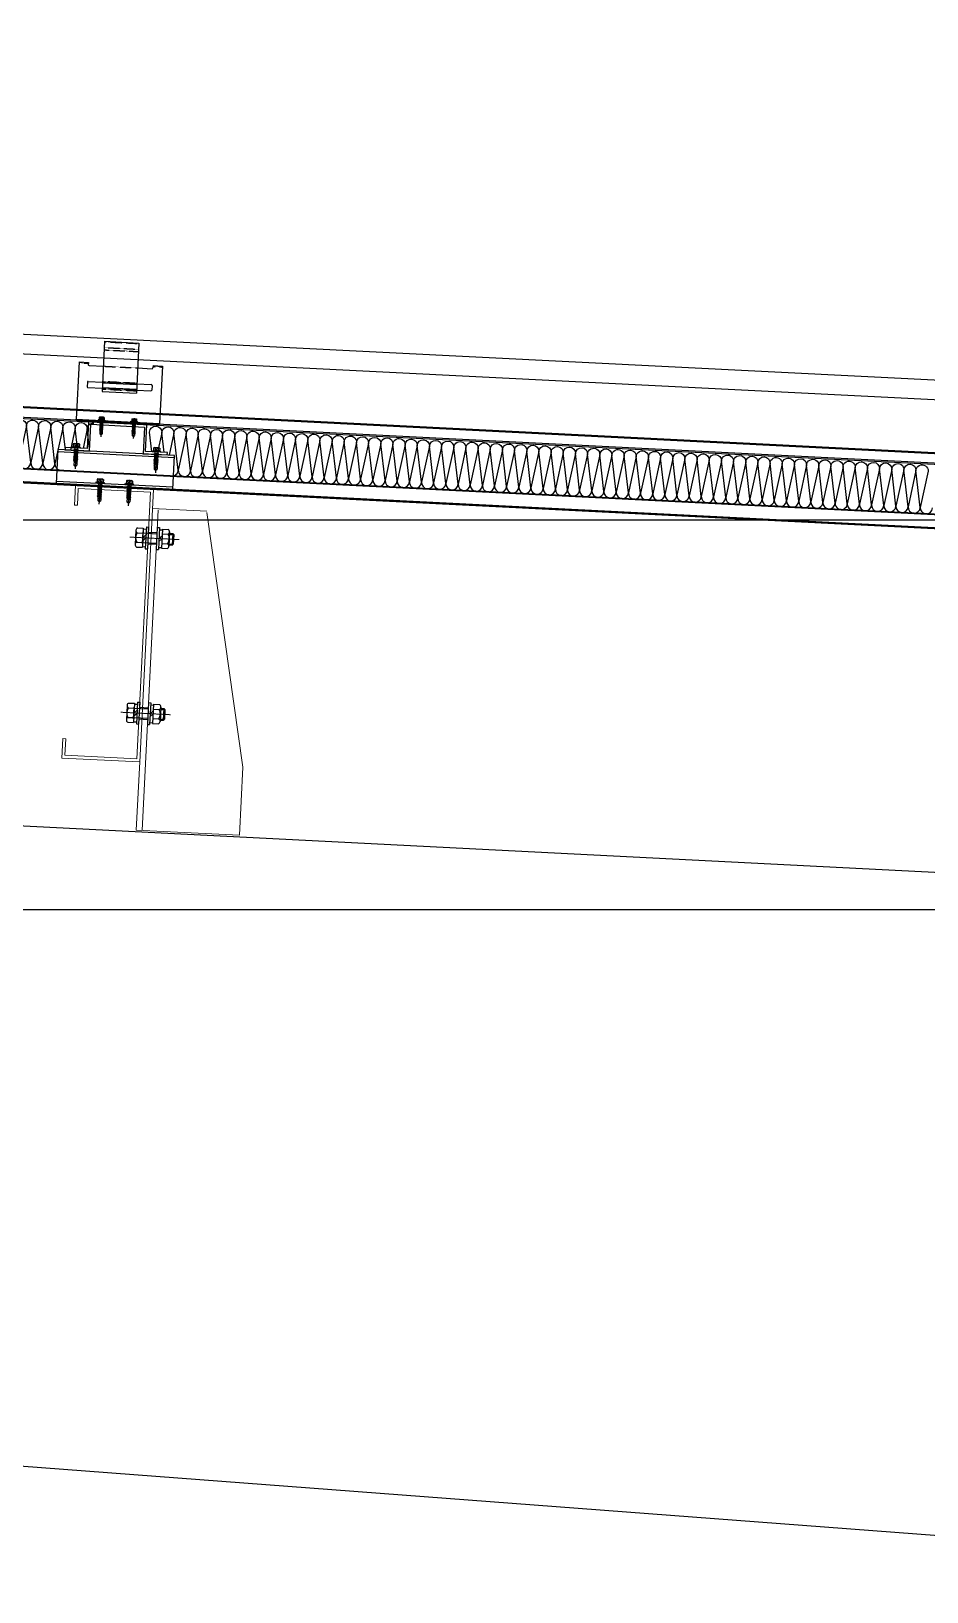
# Model space of a CAD drawing. Extents: x -599358 to 2865263, y -1062760 to 486533.
# Drawn here: x 1010052 to 1010971, y -666643 to -665041 of the extents above; entities that cross this region are included whole.
import ezdxf

# ---------------------------------------------------------------- set-up
doc = ezdxf.new("R2010")
doc.units = 0
for name, pattern in [('__DASH', [0.35, 0.25, -0.1]), ('CENTER', [2, 1.25, -0.25, 0.25, -0.25]), ('CENTER2', [28.575, 19.05, -3.175, 3.175, -3.175]), ('CONTINUOUS0', [0]), ('CONTINUOUS1', [0]), ('DASH', [0.35, 0.25, -0.1]), ('DOTE', [2.42, 2, -0.2, 0.02, -0.2])]:
    doc.linetypes.add(name, pattern=pattern)
for name, color, linetype in [('003_THICK', 7, 'CONTINUOUS1'), ('004_THIN', 6, 'CONTINUOUS0'), ('A-AXIS-DOTE', 14, 'DOTE'), ('A-HATCH-2', 251, 'Continuous'), ('A-LIN-V', 9, 'Continuous'), ('BWM', 8, 'Continuous'), ('PJ', 151, 'Continuous'), ('SEAMLOK75 - SHEET', 6, 'Continuous'), ('ZX', 1, 'CENTER2')]:
    doc.layers.add(name, color=color, linetype=linetype)
for name, color, linetype, lineweight in [('C18', 4, 'CENTER', 13), ('S-dim', 81, 'Continuous', 0), ('粗', 7, 'Continuous', 50), ('紧固件', 4, 'Continuous', 13)]:
    doc.layers.add(name, color=color, linetype=linetype, lineweight=lineweight)

# ---------------------------------------------------------------- blocks, each defined once
blk = doc.blocks.new('55555')
at = {"layer": 'A-LIN-V', "color": 4}
for p, q in [((16150, 700), (8250, 1100)), ((16150, 0), (8250, 600))]:
    blk.add_line(p, q, dxfattribs=at)
blk = doc.blocks.new('34t65')
at = {"color": 2, "ltscale": 50}
for p, q in [((1430037, 238183.4), (1430157, 238183.4)), ((1430037, 238148.4), (1430037, 238183.4)), ((1430157, 238183.4), (1430157, 238148.4)), ((1430037, 238180.9), (1430157, 238180.9)), ((1430157, 238150.9), (1430037, 238150.9)), ((1430157, 238148.4), (1430037, 238148.4))]:
    blk.add_line(p, q, dxfattribs=at)
blk = doc.blocks.new('*U1726')
at = {"layer": 'PJ'}
for p, q in [((-4.4, 0.5), (-4.4, 0)), ((4.4, 0), (-4.4, 0)), ((-4.1, 0.8), (-3.1, 1)), ((4.1, 0.8), (-4.1, 0.8)), ((-3.1, 3.9), (-3.1, 1)), ((3.1, 1), (-3.1, 1)), ((2.3, 4.2), (-2.3, 4.2)), ((-2, 0.8), (-1.5, 1)), ((-1.5, 3.9), (-1.5, 1)), ((-1.5, 0), (-1.5, -1.6)), ((1.5, 3.9), (1.5, 1)), ((2.2, 0.8), (1.5, 1)), ((1.5, 0), (1.5, -1.1)), ((3.1, 3.9), (3.1, 1)), ((4.1, 0.8), (3.1, 1)), ((4.4, 0.5), (4.4, 0)), ((-2.1, -1.9), (2.1, -1.4)), ((-2.1, -1.9), (-1.5, -1.6)), ((-2.1, -1.9), (-1.5, -2.2)), ((-2.1, -3.3), (2.1, -2.8)), ((-2.1, -3.3), (-1.5, -3)), ((-2.1, -3.3), (-1.5, -3.6)), ((-2.1, -4.7), (2.1, -4.2)), ((-2.1, -4.7), (-1.5, -4.4)), ((-2.1, -4.7), (-1.5, -5)), ((-2.1, -6.1), (2.1, -5.6)), ((-2.1, -6.1), (-1.5, -5.8)), ((-2.1, -6.1), (-1.5, -6.4)), ((-2.1, -7.5), (2.1, -7)), ((-2.1, -7.5), (-1.5, -7.2)), ((-2.1, -7.5), (-1.5, -7.8)), ((-2.1, -8.9), (2.1, -8.4)), ((-2.1, -8.9), (-1.5, -8.6)), ((-2.1, -8.9), (-1.5, -9.2)), ((-2.1, -10.3), (2.1, -9.8)), ((-2.1, -10.3), (-1.5, -10)), ((-2.1, -10.3), (-1.5, -10.6)), ((-2.1, -11.7), (2.1, -11.2)), ((-2.1, -11.7), (-1.5, -11.4)), ((-2.1, -11.7), (-1.5, -12)), ((-2.1, -13.1), (-1.5, -12.8)), ((-2.1, -13.1), (-1.1, -13)), ((-2.1, -13.1), (-1.5, -13.4)), ((-1.5, -1.6), (1.5, -1.1)), ((-1.5, -2.2), (1.5, -1.7)), ((-1.5, -2.2), (-1.5, -3)), ((-1.5, -3), (1.5, -2.5)), ((-1.5, -3.6), (1.5, -3.1)), ((-1.5, -3.6), (-1.5, -4.4)), ((-1.5, -4.4), (1.5, -3.9)), ((-1.5, -5), (1.5, -4.5)), ((-1.5, -5), (-1.5, -5.8)), ((-1.5, -5.8), (1.5, -5.3)), ((-1.5, -6.4), (1.5, -5.9)), ((-1.5, -6.4), (-1.5, -7.2)), ((-1.5, -7.2), (1.5, -6.7)), ((-1.5, -7.8), (1.5, -7.3)), ((-1.5, -7.8), (-1.5, -8.6)), ((-1.5, -8.6), (1.5, -8.1)), ((-1.5, -9.2), (1.5, -8.7)), ((-1.5, -9.2), (-1.5, -10)), ((-1.5, -10), (1.5, -9.5)), ((-1.5, -10.6), (1.5, -10.1)), ((-1.5, -10.6), (-1.5, -11.4)), ((-1.5, -11.4), (1.5, -10.9)), ((-1.5, -12), (1.5, -11.5)), ((-1.5, -12), (-1.5, -12.8)), ((-1.5, -12.8), (-1, -12.7)), ((-1.5, -13.4), (-1.5, -17.2)), ((-1.5, -13.4), (-1.3, -13.4)), ((0.6, -12.4), (1.5, -12.3)), ((0.7, -12.8), (2.1, -12.6)), ((0.7, -13), (1.5, -12.9)), ((0.7, -13.8), (1.5, -13.7)), ((0.7, -14.2), (2.1, -14)), ((0.7, -14.4), (1.5, -14.3)), ((1.5, -0.3), (1.5, -1.1)), ((2.1, -1.4), (1.5, -1.1)), ((2.1, -1.4), (1.5, -1.7)), ((1.5, -1.7), (1.5, -2.5)), ((2.1, -2.8), (1.5, -2.5)), ((2.1, -2.8), (1.5, -3.1)), ((1.5, -3.1), (1.5, -3.9)), ((2.1, -4.2), (1.5, -3.9)), ((2.1, -4.2), (1.5, -4.5)), ((1.5, -4.5), (1.5, -5.3)), ((2.1, -5.6), (1.5, -5.3)), ((2.1, -5.6), (1.5, -5.9)), ((1.5, -5.9), (1.5, -6.7)), ((2.1, -7), (1.5, -6.7)), ((2.1, -7), (1.5, -7.3)), ((1.5, -7.3), (1.5, -8.1)), ((2.1, -8.4), (1.5, -8.1)), ((2.1, -8.4), (1.5, -8.7)), ((1.5, -8.7), (1.5, -9.5)), ((2.1, -9.8), (1.5, -9.5)), ((2.1, -9.8), (1.5, -10.1)), ((1.5, -10.1), (1.5, -10.9)), ((2.1, -11.2), (1.5, -10.9)), ((2.1, -11.2), (1.5, -11.5)), ((1.5, -11.5), (1.5, -12.3)), ((2.1, -12.6), (1.5, -12.3)), ((2.1, -12.6), (1.5, -12.9)), ((1.5, -12.9), (1.5, -13.7)), ((2.1, -14), (1.5, -13.7)), ((2.1, -14), (1.5, -14.3)), ((1.5, -14.3), (1.5, -17.2)), ((0, -18.6), (-1.5, -17.2)), ((0, -18.6), (1.5, -17.2))]:
    blk.add_line(p, q, dxfattribs=at)
blk.add_lwpolyline([(0, -18.6), (0.7, -14.4), (0.7, -12.7, 0.417657), (0.4, -12.4, 0.097062), (-1, -12.7), (-1.5, -13.8)], format="xyb", dxfattribs=at)
for centre, radius, start, end in [((-4.1, 0.5), 0.3, 90, 180), ((-2.3, 3.3), 0.951, 35.4009, 144.5991), ((0, 1), 3.2, 61.0594, 118.9406), ((2.3, 3.3), 0.951, 35.4009, 144.5991), ((4.1, 0.5), 0.3, 0, 90)]:
    blk.add_arc(centre, radius, start, end, dxfattribs=at)
at = {"layer": 'ZX', "ltscale": 0.2}
blk.add_line((0, 4.9), (0, -21), dxfattribs=at)
blk = doc.blocks.new('A$C2F3B4A73')
at = {"layer": '粗', "lineweight": -2}
for p, q in [((25.2, 101.1), (60.4, 101.1)), ((25.2, 101.1), (25.2, 49.6)), ((60.4, 101.1), (60.4, 49.6)), ((0, 78.7), (9.6, 78.7)), ((0, 78.7), (0, 19.8)), ((9.6, 78.7), (9.6, 76.3)), ((10.4, 75.5), (25.2, 75.5)), ((60.4, 75.5), (75.2, 75.5)), ((76, 78.7), (85.6, 78.7)), ((76, 78.7), (76, 76.3)), ((85.6, 78.7), (85.6, 19.8)), ((9.6, 58.4), (9.6, 53.6)), ((10.4, 59.2), (25.2, 59.2)), ((10.4, 52.8), (25.2, 52.8)), ((25.2, 58.4), (60.4, 58.4)), ((25.2, 53.6), (60.4, 53.6)), ((25.2, 49.6), (60.4, 49.6)), ((60.4, 59.2), (75.2, 59.2)), ((60.4, 52.8), (75.2, 52.8)), ((76, 58.4), (76, 53.6)), ((0, 19.8), (85.6, 19.8)), ((0, 18.8), (0, 19.8)), ((0, 18.8), (85.6, 18.8)), ((14.4, 19.8), (14.4, 18.8)), ((71.2, 19.8), (71.2, 18.8)), ((85.6, 19.8), (85.6, 18.8))]:
    blk.add_line(p, q, dxfattribs=at)
at = {"layer": '粗', "linetype": 'DASH', "lineweight": -2}
for p, q in [((25.2, 100.6), (60.4, 100.6)), ((25.2, 94.7), (60.4, 94.7)), ((25.2, 92.3), (60.4, 92.3)), ((0, 77.7), (9.6, 77.7)), ((25.2, 75.5), (60.4, 75.5)), ((76, 77.7), (85.6, 77.7)), ((25.2, 60), (60.4, 60)), ((25.2, 59.2), (60.4, 59.2)), ((25.2, 52.8), (60.4, 52.8)), ((25.2, 52), (60.4, 52)), ((16, 19.8), (16, 18.8)), ((21.6, 19.8), (21.6, 18.8)), ((29.6, 19.8), (29.6, 18.8)), ((35.2, 19.8), (35.2, 18.8)), ((50.4, 19.8), (50.4, 18.8)), ((56, 19.8), (56, 18.8)), ((64, 19.8), (64, 18.8)), ((69.6, 19.8), (69.6, 18.8))]:
    blk.add_line(p, q, dxfattribs=at)
at = {"layer": '粗', "lineweight": -2}
for centre, start, end in [((10.4, 76.3), 180, 270), ((75.2, 76.3), 270, 0), ((10.4, 58.4), 90, 180), ((10.4, 53.6), 180, 270), ((75.2, 58.4), 0, 90), ((75.2, 53.6), 270, 0)]:
    blk.add_arc(centre, 0.8, start, end, dxfattribs=at)
at = {"layer": '紧固件', "color": 2, "yscale": 0.8, "zscale": 0.8}
for p, xscale in [((26.1, 19.8), 0.8), ((59.5, 19.8), -0.8)]:
    blk.add_blockref('*U1726', p, dxfattribs=dict(at, xscale=xscale))
blk = doc.blocks.new('A$C51791418')
blk.add_blockref('A$C2F3B4A73', (-42.8, -15.8))
blk = doc.blocks.new('*U1756')
at = {"layer": '003_THICK', "color": 2}
for points in [[(-11, 13.1, 0.611769), (-11, 6.5, 0.611769)], [(-11, 6.5, 0.305859), (-11, -6.5, 0.305859)], [(31.2, 6.5, 0.61177), (31.2, 13.1, 0.61177)], [(31.2, -6.5, 0.305858), (31.2, 6.5, 0.305858)], [(-11, -6.5, 0.611769), (-11, -13.1, 0.611769)], [(31.2, -13.1, 0.61177), (31.2, -6.5, 0.61177)]]:
    blk.add_lwpolyline(points, format="xyb", dxfattribs=at)
for points in [[(-13, 9.8), (-13, -9.8)], [(-11, 13.1), (-3, 13.1)], [(-11, 6.5), (-3, 6.5)], [(-3.6, 8), (-3.6, -8)], [(-3, 13.1), (-3, -13.1)], [(-3, 12.1), (1.1, 12.1)], [(-3, 0), (1.1, 4.1)], [(-3, -4.1), (1.1, 0)], [(1.1, 15), (4.1, 15)], [(1.1, 15), (1.1, -15)], [(4.1, 15), (4.1, -15)], [(4.1, 8), (16.1, 8)], [(16.1, 15), (16.1, -15)], [(16.1, 15), (19.1, 15)], [(19.1, 15), (19.1, -15)], [(19.1, 12.1), (23.2, 12.1)], [(19.1, 0), (23.2, 4.1)], [(23.2, 13.1), (23.2, -13.1)], [(23.2, 13.1), (31.2, 13.1)], [(23.2, 6.5), (31.2, 6.5)], [(33.2, 9.8), (33.2, -9.8)], [(33.2, 8), (37.5, 8)], [(37.5, 8), (37.5, -8)], [(37.5, 8), (39, 6.5)], [(39, 6.5), (39, -6.5)], [(-11, -6.5), (-3, -6.5)], [(-11, -13.1), (-3, -13.1)], [(-3, -12.1), (1.1, -12.1)], [(1.1, -15), (4.1, -15)], [(4.1, -8), (16.1, -8)], [(16.1, -15), (19.1, -15)], [(19.1, -4.1), (23.2, 0)], [(19.1, -12.1), (23.2, -12.1)], [(23.2, -6.5), (31.2, -6.5)], [(23.2, -13.1), (31.2, -13.1)], [(33.2, -8), (37.5, -8)], [(37.5, -8), (39, -6.5)]]:
    blk.add_lwpolyline(points, dxfattribs=at)
at = {"layer": '004_THIN', "color": 2}
for points in [[(-3.6, 6.5), (16.1, 6.5)], [(33.2, 6.5), (39, 6.5)], [(-3.6, -6.5), (16.1, -6.5)], [(33.2, -6.5), (39, -6.5)]]:
    blk.add_lwpolyline(points, dxfattribs=at)
at = {"layer": 'C18', "color": 1, "ltscale": 0.6}
blk.add_lwpolyline([(-21, 0), (47, 0)], dxfattribs=at)
blk = doc.blocks.new('*U1755')
at = {"layer": '003_THICK', "color": 2}
for points in [[(-11, 13.1, 0.611769), (-11, 6.5, 0.611769)], [(-11, 6.5, 0.305859), (-11, -6.5, 0.305859)], [(31.2, 6.5, 0.61177), (31.2, 13.1, 0.61177)], [(31.2, -6.5, 0.305858), (31.2, 6.5, 0.305858)], [(-11, -6.5, 0.611769), (-11, -13.1, 0.611769)], [(31.2, -13.1, 0.61177), (31.2, -6.5, 0.61177)]]:
    blk.add_lwpolyline(points, format="xyb", dxfattribs=at)
for points in [[(-13, 9.8), (-13, -9.8)], [(-11, 13.1), (-3, 13.1)], [(-11, 6.5), (-3, 6.5)], [(-3.6, 8), (-3.6, -8)], [(-3, 13.1), (-3, -13.1)], [(-3, 12.1), (1.1, 12.1)], [(-3, 0), (1.1, 4.1)], [(-3, -4.1), (1.1, 0)], [(1.1, 15), (4.1, 15)], [(1.1, 15), (1.1, -15)], [(4.1, 15), (4.1, -15)], [(4.1, 8), (16.1, 8)], [(16.1, 15), (16.1, -15)], [(16.1, 15), (19.1, 15)], [(19.1, 15), (19.1, -15)], [(19.1, 12.1), (23.2, 12.1)], [(19.1, 0), (23.2, 4.1)], [(23.2, 13.1), (23.2, -13.1)], [(23.2, 13.1), (31.2, 13.1)], [(23.2, 6.5), (31.2, 6.5)], [(33.2, 9.8), (33.2, -9.8)], [(33.2, 8), (37.5, 8)], [(37.5, 8), (37.5, -8)], [(37.5, 8), (39, 6.5)], [(39, 6.5), (39, -6.5)], [(-11, -6.5), (-3, -6.5)], [(-11, -13.1), (-3, -13.1)], [(-3, -12.1), (1.1, -12.1)], [(1.1, -15), (4.1, -15)], [(4.1, -8), (16.1, -8)], [(16.1, -15), (19.1, -15)], [(19.1, -4.1), (23.2, 0)], [(19.1, -12.1), (23.2, -12.1)], [(23.2, -6.5), (31.2, -6.5)], [(23.2, -13.1), (31.2, -13.1)], [(33.2, -8), (37.5, -8)], [(37.5, -8), (39, -6.5)]]:
    blk.add_lwpolyline(points, dxfattribs=at)
at = {"layer": '004_THIN', "color": 2}
for points in [[(-3.6, 6.5), (16.1, 6.5)], [(33.2, 6.5), (39, 6.5)], [(-3.6, -6.5), (16.1, -6.5)], [(33.2, -6.5), (39, -6.5)]]:
    blk.add_lwpolyline(points, dxfattribs=at)
at = {"layer": 'C18', "color": 1, "ltscale": 0.6}
blk.add_lwpolyline([(-21, 0), (47, 0)], dxfattribs=at)
blk = doc.blocks.new('1112')
at = {"color": 2}
blk.add_lwpolyline([(1432456, 238570.9), (1432478.5, 238570.9), (1432478.5, 238598.4), (1432538.5, 238598.4), (1432538.5, 238570.9), (1432561, 238570.9), (1432561, 238568.4), (1432536, 238568.4), (1432536, 238595.9), (1432481, 238595.9), (1432481, 238568.4), (1432456, 238568.4)], close=True, dxfattribs=at)
at = {"layer": 'S-dim', "ltscale": 10}
for p, q in [((1432412.5, 238511.6), (1432362.5, 238252.3)), ((1432412.5, 238512.7), (1432468.5, 238512.7)), ((1432462.5, 238511.6), (1432462.5, 238182.3)), ((1432362.5, 238252.3), (1432362.5, 238182.3)), ((1432468.5, 238252.3), (1432468.5, 238182.3)), ((1432362.5, 238182.3), (1432468.5, 238182.3))]:
    blk.add_line(p, q, dxfattribs=at)
at = {"layer": 'S-dim', "color": 6, "ltscale": 10}
blk.add_lwpolyline([(1432548.5, 238512.3), (1432548.5, 238532.3), (1432468.5, 238532.3), (1432468.5, 238252.3), (1432548.5, 238252.3), (1432548.5, 238272.3), (1432545.5, 238272.3), (1432545.5, 238255.3), (1432471.5, 238255.3), (1432471.5, 238529.3), (1432545.5, 238529.3), (1432545.5, 238512.3)], close=True, dxfattribs=at)
blk.add_blockref('34t65', (2411.5, 385))
at = {"xscale": -0.7500000000000001, "yscale": 0.7500000000000001, "zscale": 0.7500000000000001, "rotation": 359.9999999722328}
for name, p in [('*U1756', (1432474.6, 238482.3)), ('*U1755', (1432474.6, 238302.3))]:
    blk.add_blockref(name, p, dxfattribs=at)
at = {"layer": 'SEAMLOK75 - SHEET', "xscale": -1}
blk.add_blockref('A$C51791418', (1432508.5, 238596.4), dxfattribs=at)
at = {"layer": '紧固件', "xscale": -1.023999999801318, "yscale": 1.023999999801318, "zscale": 1.023999999801318}
for p in [(1432467.3, 238570.9), (1432549.8, 238570.9, 0), (1432493.5, 238535.9), (1432523.5, 238535.9)]:
    blk.add_blockref('*U1726', p, dxfattribs=at)
blk = doc.blocks.new('wm')
at = {"color": 1, "ltscale": 50}
for p, q in [((1253656.3, 252531.4), (1245914.8, 252141.9)), ((1253656.3, 252529.9), (1245914.8, 252140.4))]:
    blk.add_line(p, q, dxfattribs=at)
at = {"color": 4, "ltscale": 50}
for p, q in [((1245914.8, 252089.2), (1253656.3, 252478.7, 0)), ((1245914.8, 252088.4), (1253656.3, 252477.9, 0)), ((1245914.8, 252075), (1253656.3, 252464.5, 0)), ((1245914.8, 252074.2), (1253656.3, 252463.7, 0))]:
    blk.add_line(p, q, dxfattribs=at)
at = {"color": 2, "ltscale": 50}
blk.add_line((1245914.8, 252075.3), (1253656.3, 252464.8, 0), dxfattribs=at)
at = {"layer": 'BWM', "elevation": 0}
for points in [[(1247474.3, 252167.7, -0.414214), (1247467.8, 252173.6), (1247472.1, 252211.4, 1), (1247459.7, 252210.7), (1247467.8, 252173.6, -1), (1247455.3, 252173), (1247459.7, 252210.7, 1), (1247447.2, 252210.1), (1247455.3, 252173, -1), (1247442.8, 252172.4), (1247447.2, 252210.1, 1), (1247434.7, 252209.5), (1247442.8, 252172.4, -1), (1247430.3, 252171.7), (1247434.7, 252209.5, 1), (1247422.2, 252208.9), (1247430.3, 252171.7, -1), (1247417.9, 252171.1), (1247422.2, 252208.9, 1), (1247409.7, 252208.2), (1247417.9, 252171.1, -0.485127), (1247410.5, 252164.7, -0.485127)], [(1247298, 252158.8, -0.414214), (1247291.4, 252164.7), (1247295.8, 252202.5, 1), (1247283.3, 252201.9), (1247291.4, 252164.7, -1), (1247278.9, 252164.1), (1247283.3, 252201.9, 1), (1247270.8, 252201.2), (1247278.9, 252164.1, -1), (1247266.5, 252163.5), (1247270.8, 252201.2, 1), (1247258.3, 252200.6), (1247266.5, 252163.5, -1), (1247254, 252162.9), (1247258.3, 252200.6, 1), (1247245.9, 252200), (1247254, 252162.9, -1), (1247241.5, 252162.2), (1247245.9, 252200, 1), (1247233.4, 252199.4), (1247241.5, 252162.2, -1), (1247229, 252161.6), (1247233.4, 252199.4, 1), (1247220.9, 252198.7), (1247229, 252161.6, -1), (1247216.5, 252161), (1247220.9, 252198.7, 1), (1247208.4, 252198.1), (1247216.5, 252161, -1), (1247204, 252160.3), (1247208.4, 252198.1, 1), (1247195.9, 252197.5), (1247204, 252160.3, -1), (1247191.6, 252159.7), (1247195.9, 252197.5, 1), (1247183.4, 252196.8), (1247191.6, 252159.7, -1), (1247179.1, 252159.1), (1247183.4, 252196.8, 1), (1247170.9, 252196.2), (1247179.1, 252159.1, -1), (1247166.6, 252158.5), (1247170.9, 252196.2, 1), (1247158.5, 252195.6), (1247166.6, 252158.5, -1), (1247154.1, 252157.8), (1247158.5, 252195.6, 1), (1247146, 252195), (1247154.1, 252157.8, -1), (1247141.6, 252157.2), (1247146, 252195, 1), (1247133.5, 252194.3), (1247141.6, 252157.2, -1), (1247129.1, 252156.6), (1247133.5, 252194.3, 1), (1247121, 252193.7), (1247129.1, 252156.6, -1), (1247116.7, 252156), (1247121, 252193.7, 1), (1247108.5, 252193.1), (1247116.7, 252156, -1), (1247104.2, 252155.3), (1247108.5, 252193.1, 1), (1247096, 252192.4), (1247104.2, 252155.3, -1), (1247091.7, 252154.7), (1247096, 252192.4, 1), (1247083.6, 252191.8), (1247091.7, 252154.7, -1), (1247079.2, 252154.1), (1247083.6, 252191.8, 1), (1247071.1, 252191.2), (1247079.2, 252154.1, -1), (1247066.7, 252153.4), (1247071.1, 252191.2, 1), (1247058.6, 252190.6), (1247066.7, 252153.4, -1), (1247054.2, 252152.8), (1247058.6, 252190.6, 1), (1247046.1, 252189.9), (1247054.2, 252152.8, -1), (1247041.7, 252152.2), (1247046.1, 252189.9, 1), (1247033.6, 252189.3), (1247041.7, 252152.2, -1), (1247029.3, 252151.6), (1247033.6, 252189.3, 1), (1247021.1, 252188.7), (1247029.3, 252151.6, -1), (1247016.8, 252150.9), (1247021.1, 252188.7, 1), (1247008.7, 252188), (1247016.8, 252150.9, -1), (1247004.3, 252150.3), (1247008.7, 252188, 1), (1246996.2, 252187.4), (1247004.3, 252150.3, -1), (1246991.8, 252149.7), (1246996.2, 252187.4, 1), (1246983.7, 252186.8), (1246991.8, 252149.7, -1), (1246979.3, 252149), (1246983.7, 252186.8, 1), (1246971.2, 252186.2), (1246979.3, 252149, -1), (1246966.8, 252148.4), (1246971.2, 252186.2, 1), (1246958.7, 252185.5), (1246966.8, 252148.4, -1), (1246954.4, 252147.8), (1246958.7, 252185.5, 1), (1246946.2, 252184.9), (1246954.4, 252147.8, -1), (1246941.9, 252147.2), (1246946.2, 252184.9, 1), (1246933.7, 252184.3), (1246941.9, 252147.2, -1), (1246929.4, 252146.5), (1246933.7, 252184.3, 1), (1246921.3, 252183.7), (1246929.4, 252146.5, -1), (1246916.9, 252145.9), (1246921.3, 252183.7, 1), (1246908.8, 252183), (1246916.9, 252145.9, -1), (1246904.4, 252145.3), (1246908.8, 252183, 1), (1246896.3, 252182.4), (1246904.4, 252145.3, -1), (1246891.9, 252144.6), (1246896.3, 252182.4, 1), (1246883.8, 252181.8), (1246891.9, 252144.6, -1), (1246879.5, 252144), (1246883.8, 252181.8, 1), (1246871.3, 252181.1), (1246879.5, 252144, -1), (1246867, 252143.4), (1246871.3, 252181.1, 1), (1246858.8, 252180.5), (1246867, 252143.4, -1), (1246854.5, 252142.8), (1246858.8, 252180.5, 1), (1246846.4, 252179.9), (1246854.5, 252142.8, -1), (1246842, 252142.1), (1246846.4, 252179.9, 1), (1246833.9, 252179.3), (1246842, 252142.1, -1), (1246829.5, 252141.5), (1246833.9, 252179.3, 1), (1246821.4, 252178.6), (1246829.5, 252141.5, -1), (1246817, 252140.9), (1246821.4, 252178.6, 1), (1246808.9, 252178), (1246817, 252140.9, -1), (1246804.5, 252140.2), (1246808.9, 252178, 1), (1246796.4, 252177.4), (1246804.5, 252140.2, -1), (1246792.1, 252139.6), (1246796.4, 252177.4, 1), (1246783.9, 252176.7), (1246792.1, 252139.6, -1), (1246779.6, 252139), (1246783.9, 252176.7, 1), (1246771.5, 252176.1), (1246779.6, 252139, -1), (1246767.1, 252138.4), (1246771.5, 252176.1, 1), (1246759, 252175.5), (1246767.1, 252138.4, -1), (1246754.6, 252137.7), (1246759, 252175.5, 1), (1246746.5, 252174.9), (1246754.6, 252137.7, -1), (1246742.1, 252137.1), (1246746.5, 252174.9, 1), (1246734, 252174.2), (1246742.1, 252137.1, -1), (1246729.6, 252136.5), (1246734, 252174.2, 1), (1246721.5, 252173.6), (1246729.6, 252136.5, -1), (1246717.2, 252135.9), (1246721.5, 252173.6, 1), (1246709, 252173), (1246717.2, 252135.9, -1), (1246704.7, 252135.2), (1246709, 252173, 1), (1246696.5, 252172.3), (1246704.7, 252135.2, -1), (1246692.2, 252134.6), (1246696.5, 252172.3, 1), (1246684.1, 252171.7), (1246692.2, 252134.6, -1), (1246679.7, 252134), (1246684.1, 252171.7, 1), (1246671.6, 252171.1), (1246679.7, 252134, -1), (1246667.2, 252133.3), (1246671.6, 252171.1, 1), (1246659.1, 252170.5), (1246667.2, 252133.3, -1), (1246654.7, 252132.7), (1246659.1, 252170.5, 1), (1246646.6, 252169.8), (1246654.7, 252132.7, -1), (1246642.3, 252132.1), (1246646.6, 252169.8, 1), (1246634.1, 252169.2), (1246642.3, 252132.1, -1), (1246629.8, 252131.5), (1246634.1, 252169.2, 1), (1246621.6, 252168.6), (1246629.8, 252131.5, -1), (1246617.3, 252130.8), (1246621.6, 252168.6, 1), (1246609.2, 252167.9), (1246617.3, 252130.8, -1), (1246604.8, 252130.2), (1246609.2, 252167.9, 1), (1246596.7, 252167.3), (1246604.8, 252130.2, -1), (1246592.3, 252129.6), (1246596.7, 252167.3, 1), (1246584.2, 252166.7), (1246592.3, 252129.6, -1), (1246579.8, 252128.9), (1246584.2, 252166.7, 1), (1246571.7, 252166.1), (1246579.8, 252128.9, -1), (1246567.3, 252128.3), (1246571.7, 252166.1, 1), (1246559.2, 252165.4), (1246567.3, 252128.3, -1), (1246554.9, 252127.7), (1246559.2, 252165.4, 1), (1246546.7, 252164.8), (1246554.9, 252127.7, -1), (1246542.4, 252127.1), (1246546.7, 252164.8, 1), (1246534.3, 252164.2), (1246542.4, 252127.1, -1), (1246529.9, 252126.4), (1246534.3, 252164.2, 1), (1246521.8, 252163.6), (1246529.9, 252126.4, -1), (1246517.4, 252125.8)], [(1247305.9, 252182.8), (1247308.3, 252203.1, 1), (1247295.8, 252202.5), (1247300.7, 252180.1)], [(1247318.4, 252183.5), (1247320.8, 252203.8, 1), (1247308.3, 252203.1), (1247312.6, 252183.2)], [(1247382.4, 252186.7), (1247384.8, 252207, 0.423997), (1247378, 252212.9)], [(1247394.9, 252187.3), (1247397.2, 252207.6, 1), (1247384.8, 252207), (1247389.1, 252187)], [(1247407.1, 252185.4), (1247409.7, 252208.2, 1), (1247397.2, 252207.6), (1247402.1, 252185.2)]]:
    blk.add_lwpolyline(points, format="xyb", dxfattribs=at)
at = {"layer": 'SEAMLOK75 - SHEET'}
for p, q in [((1245714.8, 252216.6, 0), (1253637.8, 252615.2, 0)), ((1245715.8, 252196.6, 0), (1253632.2, 252594.9, 0)), ((1253638.9, 252541.2, 0), (1245718.5, 252142.7, 0)), ((1253641.6, 252540.3, 0), (1245718.6, 252141.7, 0))]:
    blk.add_line(p, q, dxfattribs=at)
at = {"rotation": 2.880377552740777}
blk.add_blockref('1112', (-171355.4, -58069, 0), dxfattribs=at)

msp = doc.modelspace()

# ---------------------------------------------------------------- linework, layer by layer
at = {"layer": 'A-AXIS-DOTE', "linetype": '__DASH', "ltscale": 2}
for p, q in [((1070356.7, -665543.2), (970318.1, -665543.2)), ((1070356.7, -665943.2), (970318.1, -665943.2))]:
    msp.add_line(p, q, dxfattribs=at)

# ---------------------------------------------------------------- block references
at = {"layer": 'A-HATCH-2', "xscale": -1, "rotation": 5.349434551327192e-05}
msp.add_blockref('wm', (2257494.3, -917655.4), dxfattribs=at)
at = {"layer": 'A-LIN-V'}
msp.add_blockref('55555', (995587.4, -666643.2), dxfattribs=at)

doc.saveas('drawing.dxf')
